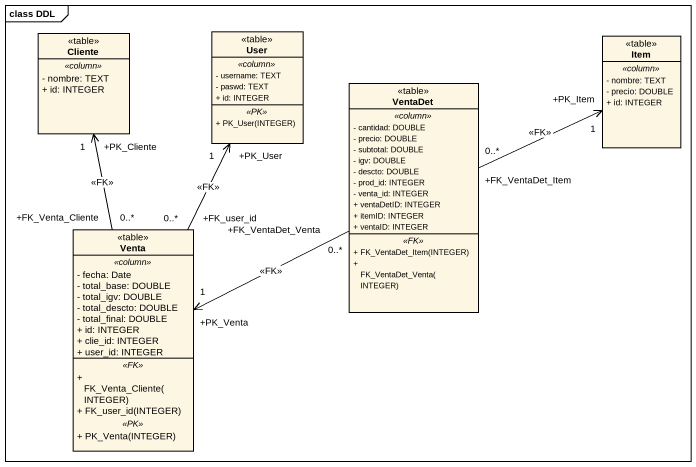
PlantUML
@startuml
mainframe class DDL
hide circle
hide empty members
skinparam classAttributeIconSize 0
class Cliente <<table>> {
  .. <<column>> ..
  - nombre: TEXT
  + id: INTEGER
}
class User <<table>> {
  .. <<column>> ..
  - username: TEXT
  - paswd: TEXT
  + id: INTEGER
  .. <<PK>> ..
  + PK_User(INTEGER)
}
class Item <<table>> {
  .. <<column>> ..
  - nombre: TEXT
  - precio: DOUBLE
  + id: INTEGER
}
class VentaDet <<table>> {
  .. <<column>> ..
  - cantidad: DOUBLE
  - precio: DOUBLE
  - subtotal: DOUBLE
  - igv: DOUBLE
  - descto: DOUBLE
  - prod_id: INTEGER
  - venta_id: INTEGER
  + ventaDetID: INTEGER
  + itemID: INTEGER
  + ventaID: INTEGER
  .. <<FK>> ..
  + FK_VentaDet_Item(INTEGER)
  + FK_VentaDet_Venta(INTEGER)
}
class Venta <<table>> {
  .. <<column>> ..
  - fecha: Date
  - total_base: DOUBLE
  - total_igv: DOUBLE
  - total_descto: DOUBLE
  - total_final: DOUBLE
  + id: INTEGER
  + clie_id: INTEGER
  + user_id: INTEGER
  .. <<FK>> ..
  + FK_Venta_Cliente(INTEGER)
  + FK_user_id(INTEGER)
  .. <<PK>> ..
  + PK_Venta(INTEGER)
}
VentaDet "+FK_VentaDet_Item\n0..*" -right-> "+PK_Item\n1" Item : <<FK>>
VentaDet "+FK_VentaDet_Venta\n0..*" -left-> "+PK_Venta\n1" Venta : <<FK>>
Venta "+FK_Venta_Cliente\n0..*" -up-> "+PK_Cliente\n1" Cliente : <<FK>>
Venta "+FK_user_id\n0..*" -up-> "+PK_User\n1" User : <<FK>>
@enduml
